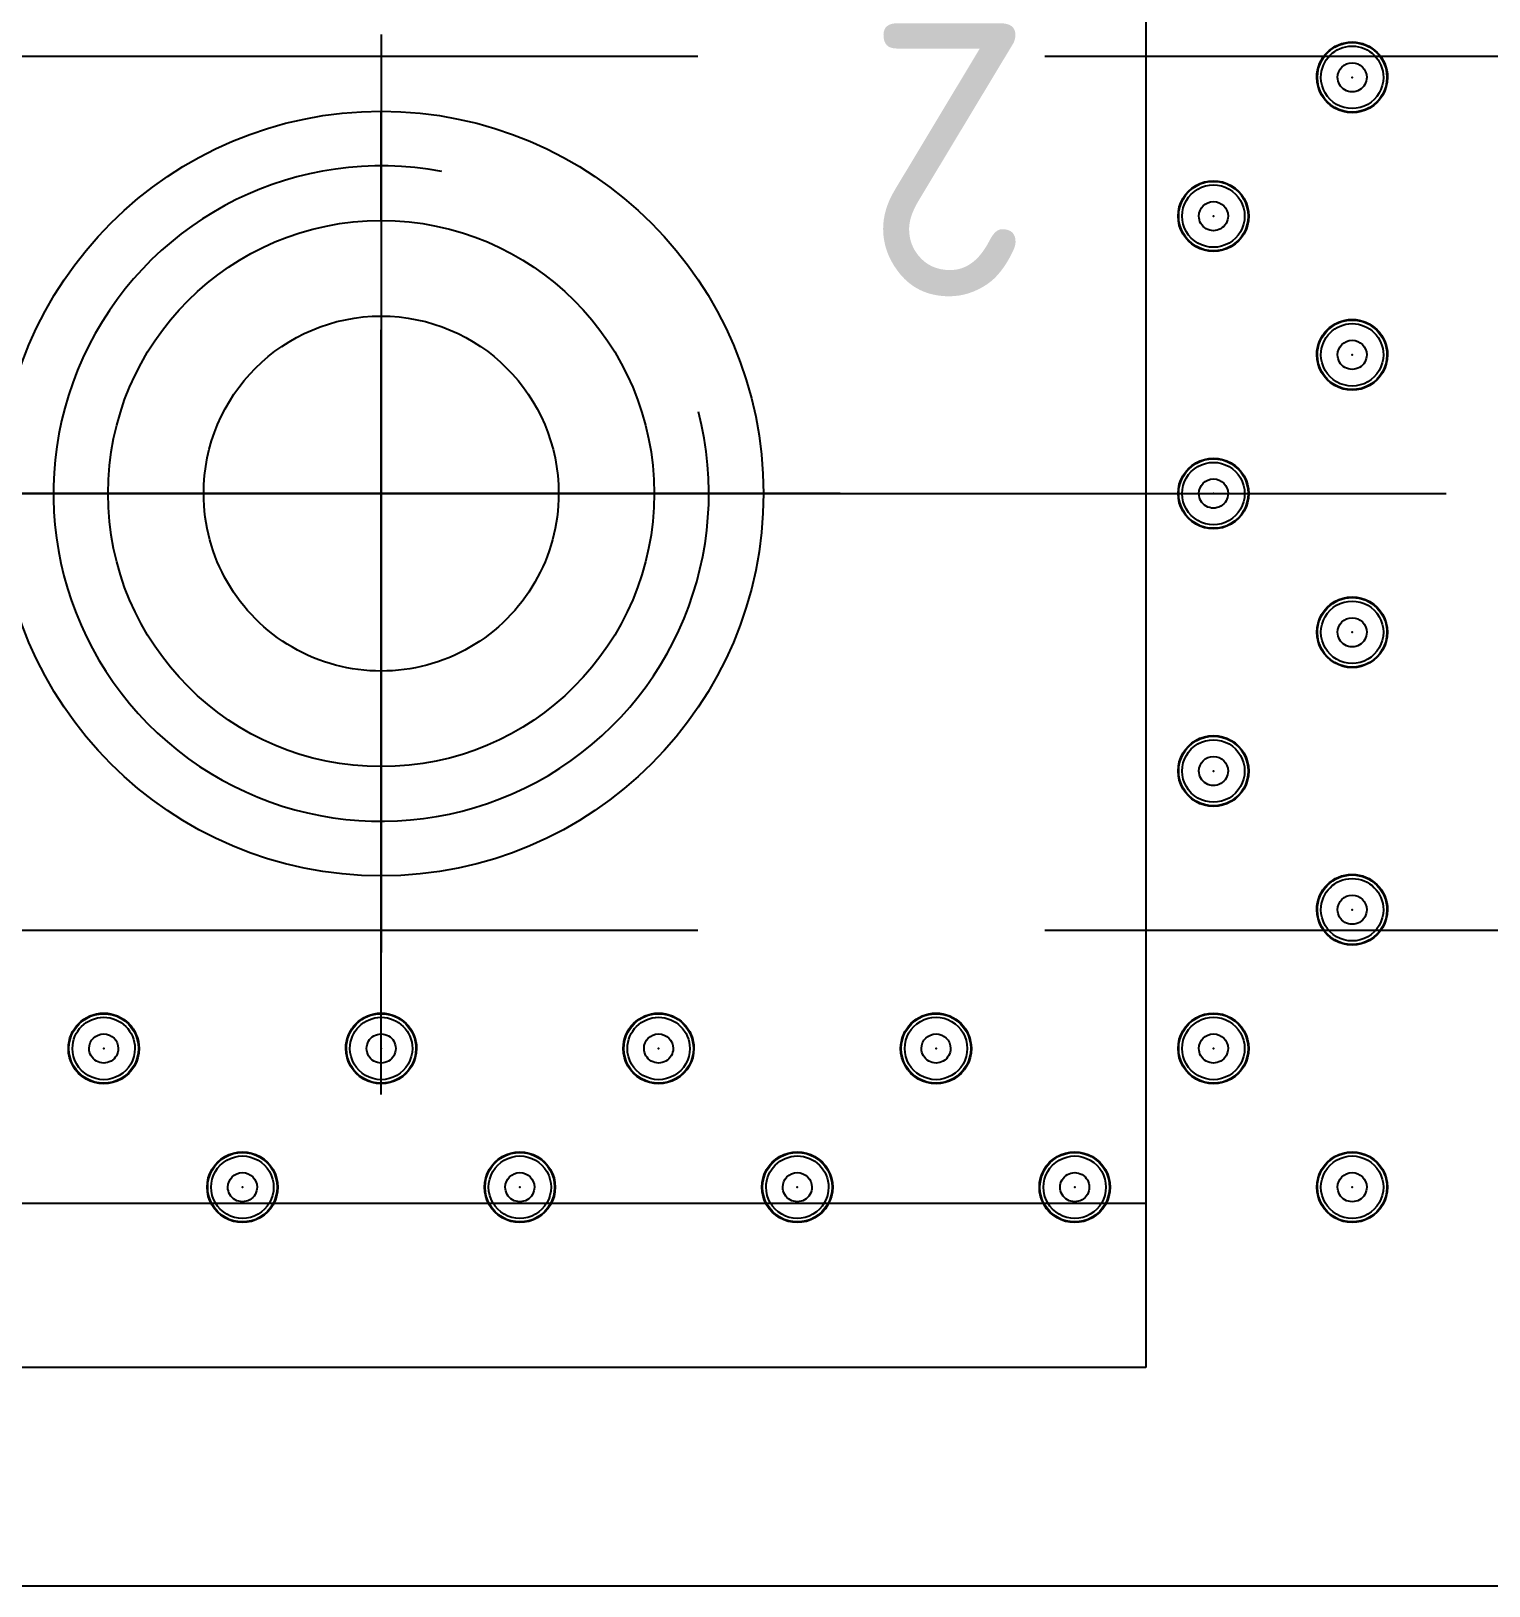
# Model space of a CAD drawing. Header units: millimetres. Extents: x 24815 to 37444, y -10619 to 6020.
# Drawn here: x 34983.71 to 34997.06, y 372.01 to 386.25 of the extents above; entities that cross this region are included whole.
import ezdxf

# ---------------------------------------------------------------- set-up
doc = ezdxf.new("R2010")
doc.units = ezdxf.units.MM
doc.linetypes.add('CENTER1', pattern=[10, 7, -1, 1, -1])
doc.linetypes.add('HIDDENX2', pattern=[19.05, 12.7, -6.35])
doc.styles.get("Standard").update_dxf_attribs({"font": 'ISOCP.SHX', "bigfont": 'WHGTXT.SHX'})

# ---------------------------------------------------------------- blocks, each defined once
blk = doc.blocks.new('A$C1A2F53D2')
at = {"color": 4}
for p, q in [((20, 7), (36, 7)), ((34.5, 7), (34.5, -7)), ((36, 7), (36, -7))]:
    blk.add_line(p, q, dxfattribs=at)
at = {"color": 1}
for p, q in [((28, 4.201), (28, -4.201)), ((23.799, 0), (32.201, 0))]:
    blk.add_line(p, q, dxfattribs=at)
at = {"color": 3}
blk.add_circle((28, 0), 2.5, dxfattribs=at)
blk.add_arc((28, 0), 3, 169.3529, 104.4668)
at = {"color": 3, "insert": (26.194, 5.969), "char_height": 2.5, "width": 1.7923, "attachment_point": 1, "rotation": 270}
blk.add_mtext('2', dxfattribs=at)
blk = doc.blocks.new('A$C3CC6408C')
at = {"color": 2}
blk.add_line((-162.223, -11.4), (-142.724, -11.4), dxfattribs=at)
blk.add_line((-162.223, -11.4), (-142.724, -11.4), dxfattribs=at)
at = {"color": 2, "extrusion": (0, 0, -1)}
for centre, major_axis, start_param, end_param in [((-143.584, -7.59), (-0.225, 0.225), 5.497787, 8.63938), ((-143.584, -7.59), (-0.225, 0.225), 5.497787, 8.63938), ((-143.584, -7.59), (0.229, 0.229), 3.926991, 7.068583), ((-143.584, -7.59), (0.229, 0.229), 3.926991, 7.068583), ((-143.584, -7.59), (0.202, 0.202), 3.926991, 7.068583), ((-143.584, -7.59), (0.202, 0.202), 3.926991, 7.068583), ((-143.584, -7.59), (0.202, 0.202), 3.926991, 7.068583), ((-143.584, -7.59), (0.202, 0.202), 3.926991, 7.068583), ((-143.584, -7.59), (0.202, 0.202), 3.926991, 7.068583), ((-143.584, -7.59), (0.202, 0.202), 3.926991, 7.068583), ((-143.584, -7.59), (0.202, 0.202), 3.926991, 7.068583), ((-143.584, -7.59), (0.202, 0.202), 3.926991, 7.068583), ((-143.584, -7.59), (0.202, 0.202), 3.926991, 7.068583), ((-143.584, -7.59), (0.202, 0.202), 3.926991, 7.068583), ((-143.584, -7.59), (0.202, 0.202), 3.926991, 7.068583), ((-143.584, -7.59), (0.0943, 0.0943), 3.926991, 7.068583), ((-143.584, -7.59), (0.0943, 0.0943), 3.926991, 7.068583), ((-143.584, -7.59), (0.229, 0.229), 0.785398, 3.926991), ((-143.584, -7.59), (0.229, 0.229), 0.785398, 3.926991), ((-143.584, -7.59), (-0.225, 0.225), 2.356194, 5.497787), ((-143.584, -7.59), (-0.225, 0.225), 2.356194, 5.497787), ((-143.584, -7.59), (-0.202, 0.202), 2.356194, 5.497787), ((-143.584, -7.59), (-0.202, 0.202), 2.356194, 5.497787), ((-143.584, -7.59), (-0.202, 0.202), 2.356194, 5.497787), ((-143.584, -7.59), (-0.202, 0.202), 2.356194, 5.497787), ((-143.584, -7.59), (-0.202, 0.202), 2.356194, 5.497787), ((-143.584, -7.59), (-0.202, 0.202), 2.356194, 5.497787), ((-143.584, -7.59), (-0.202, 0.202), 2.356194, 5.497787), ((-143.584, -7.59), (-0.202, 0.202), 2.356194, 5.497787), ((-143.584, -7.59), (-0.202, 0.202), 2.356194, 5.497787), ((-143.584, -7.59), (-0.202, 0.202), 2.356194, 5.497787), ((-143.584, -7.59), (-0.202, 0.202), 2.356194, 5.497787), ((-143.584, -7.59), (0.0943, 0.0943), 0.785398, 3.926991), ((-143.584, -7.59), (0.0943, 0.0943), 0.785398, 3.926991), ((-144.854, -8.86), (-0.229, 0.229), 5.497787, 8.63938), ((-144.854, -8.86), (-0.229, 0.229), 5.497787, 8.63938), ((-144.854, -8.86), (-0.225, 0.225), 5.497787, 8.63938), ((-144.854, -8.86), (-0.225, 0.225), 5.497787, 8.63938), ((-144.854, -8.86), (-0.202, 0.202), 5.497787, 8.63938), ((-144.854, -8.86), (-0.202, 0.202), 5.497787, 8.63938), ((-144.854, -8.86), (-0.202, 0.202), 5.497787, 8.63938), ((-144.854, -8.86), (-0.202, 0.202), 5.497787, 8.63938), ((-144.854, -8.86), (-0.202, 0.202), 5.497787, 8.63938), ((-144.854, -8.86), (-0.202, 0.202), 5.497787, 8.63938), ((-144.854, -8.86), (-0.202, 0.202), 5.497787, 8.63938), ((-144.854, -8.86), (-0.202, 0.202), 5.497787, 8.63938), ((-144.854, -8.86), (-0.202, 0.202), 5.497787, 8.63938), ((-144.854, -8.86), (-0.202, 0.202), 5.497787, 8.63938), ((-144.854, -8.86), (-0.202, 0.202), 5.497787, 8.63938), ((-144.854, -8.86), (0.0943, 0.0943), 3.926991, 7.068583), ((-144.854, -8.86), (0.0943, 0.0943), 3.926991, 7.068583), ((-144.854, -8.86), (-0.229, 0.229), 2.356194, 5.497787), ((-144.854, -8.86), (-0.229, 0.229), 2.356194, 5.497787), ((-144.854, -8.86), (0.225, 0.225), 0.785398, 3.926991), ((-144.854, -8.86), (0.225, 0.225), 0.785398, 3.926991), ((-144.854, -8.86), (-0.202, 0.202), 2.356194, 5.497787), ((-144.854, -8.86), (-0.202, 0.202), 2.356194, 5.497787), ((-144.854, -8.86), (-0.202, 0.202), 2.356194, 5.497787), ((-144.854, -8.86), (-0.202, 0.202), 2.356194, 5.497787), ((-144.854, -8.86), (-0.202, 0.202), 2.356194, 5.497787), ((-144.854, -8.86), (-0.202, 0.202), 2.356194, 5.497787), ((-144.854, -8.86), (-0.202, 0.202), 2.356194, 5.497787), ((-144.854, -8.86), (-0.202, 0.202), 2.356194, 5.497787), ((-144.854, -8.86), (-0.202, 0.202), 2.356194, 5.497787), ((-144.854, -8.86), (-0.202, 0.202), 2.356194, 5.497787), ((-144.854, -8.86), (-0.202, 0.202), 2.356194, 5.497787), ((-144.854, -8.86), (0.0943, 0.0943), 0.785398, 3.926991), ((-144.854, -8.86), (0.0943, 0.0943), 0.785398, 3.926991), ((-152.474, -11.4), (1.149, 1.149), 3.926991, 7.068583), ((-152.474, -11.4), (1.149, 1.149), 3.926991, 7.068583), ((-143.584, -10.13), (0.229, 0.229), 3.926991, 7.068583), ((-143.584, -10.13), (0.229, 0.229), 3.926991, 7.068583), ((-143.584, -10.13), (0.225, 0.225), 3.926991, 7.068583), ((-143.584, -10.13), (0.225, 0.225), 3.926991, 7.068583), ((-143.584, -10.13), (0.202, 0.202), 3.926991, 7.068583), ((-143.584, -10.13), (0.202, 0.202), 3.926991, 7.068583), ((-143.584, -10.13), (0.202, 0.202), 3.926991, 7.068583), ((-143.584, -10.13), (0.202, 0.202), 3.926991, 7.068583), ((-143.584, -10.13), (0.202, 0.202), 3.926991, 7.068583), ((-143.584, -10.13), (0.202, 0.202), 3.926991, 7.068583), ((-143.584, -10.13), (0.202, 0.202), 3.926991, 7.068583), ((-143.584, -10.13), (0.202, 0.202), 3.926991, 7.068583), ((-143.584, -10.13), (0.202, 0.202), 3.926991, 7.068583), ((-143.584, -10.13), (0.202, 0.202), 3.926991, 7.068583), ((-143.584, -10.13), (0.202, 0.202), 3.926991, 7.068583), ((-143.584, -10.13), (0.0943, 0.0943), 3.926991, 7.068583), ((-143.584, -10.13), (0.0943, 0.0943), 3.926991, 7.068583), ((-143.584, -10.13), (-0.229, 0.229), 2.356194, 5.497787), ((-143.584, -10.13), (-0.229, 0.229), 2.356194, 5.497787), ((-143.584, -10.13), (-0.225, 0.225), 2.356194, 5.497787), ((-143.584, -10.13), (-0.225, 0.225), 2.356194, 5.497787), ((-143.584, -10.13), (-0.202, 0.202), 2.356194, 5.497787), ((-143.584, -10.13), (-0.202, 0.202), 2.356194, 5.497787), ((-143.584, -10.13), (-0.202, 0.202), 2.356194, 5.497787), ((-143.584, -10.13), (-0.202, 0.202), 2.356194, 5.497787), ((-143.584, -10.13), (-0.202, 0.202), 2.356194, 5.497787), ((-143.584, -10.13), (-0.202, 0.202), 2.356194, 5.497787), ((-143.584, -10.13), (-0.202, 0.202), 2.356194, 5.497787), ((-143.584, -10.13), (-0.202, 0.202), 2.356194, 5.497787), ((-143.584, -10.13), (-0.202, 0.202), 2.356194, 5.497787), ((-143.584, -10.13), (-0.202, 0.202), 2.356194, 5.497787), ((-143.584, -10.13), (-0.202, 0.202), 2.356194, 5.497787), ((-143.584, -10.13), (0.0943, 0.0943), 0.785398, 3.926991), ((-143.584, -10.13), (0.0943, 0.0943), 0.785398, 3.926991), ((-144.854, -11.4), (-0.229, 0.229), 5.497787, 8.63938), ((-144.854, -11.4), (-0.229, 0.229), 5.497787, 8.63938), ((-144.854, -11.4), (-0.225, 0.225), 5.497787, 8.63938), ((-144.854, -11.4), (-0.225, 0.225), 5.497787, 8.63938), ((-144.854, -11.4), (-0.202, 0.202), 5.497787, 8.63938), ((-144.854, -11.4), (-0.202, 0.202), 5.497787, 8.63938), ((-144.854, -11.4), (-0.202, 0.202), 5.497787, 8.63938), ((-144.854, -11.4), (-0.202, 0.202), 5.497787, 8.63938), ((-144.854, -11.4), (-0.202, 0.202), 5.497787, 8.63938), ((-144.854, -11.4), (-0.202, 0.202), 5.497787, 8.63938), ((-144.854, -11.4), (-0.202, 0.202), 5.497787, 8.63938), ((-144.854, -11.4), (-0.202, 0.202), 5.497787, 8.63938), ((-144.854, -11.4), (-0.202, 0.202), 5.497787, 8.63938), ((-144.854, -11.4), (-0.202, 0.202), 5.497787, 8.63938), ((-144.854, -11.4), (-0.202, 0.202), 5.497787, 8.63938), ((-144.854, -11.4), (0.0943, 0.0943), 3.926991, 7.068583), ((-144.854, -11.4), (0.0943, 0.0943), 3.926991, 7.068583), ((-152.474, -11.4), (1.149, 1.149), 0.785398, 3.926991), ((-152.474, -11.4), (1.149, 1.149), 0.785398, 3.926991), ((-144.854, -11.4), (0.229, 0.229), 0.785398, 3.926991), ((-144.854, -11.4), (0.229, 0.229), 0.785398, 3.926991), ((-144.854, -11.4), (0.225, 0.225), 0.785398, 3.926991), ((-144.854, -11.4), (0.225, 0.225), 0.785398, 3.926991), ((-144.854, -11.4), (0.202, 0.202), 0.785398, 3.926991), ((-144.854, -11.4), (0.202, 0.202), 0.785398, 3.926991), ((-144.854, -11.4), (0.202, 0.202), 0.785398, 3.926991), ((-144.854, -11.4), (0.202, 0.202), 0.785398, 3.926991), ((-144.854, -11.4), (0.202, 0.202), 0.785398, 3.926991), ((-144.854, -11.4), (0.202, 0.202), 0.785398, 3.926991), ((-144.854, -11.4), (0.202, 0.202), 0.785398, 3.926991), ((-144.854, -11.4), (0.202, 0.202), 0.785398, 3.926991), ((-144.854, -11.4), (0.202, 0.202), 0.785398, 3.926991), ((-144.854, -11.4), (0.202, 0.202), 0.785398, 3.926991), ((-144.854, -11.4), (0.202, 0.202), 0.785398, 3.926991), ((-144.854, -11.4), (0.0943, 0.0943), 0.785398, 3.926991), ((-144.854, -11.4), (0.0943, 0.0943), 0.785398, 3.926991), ((-143.584, -12.67), (-0.229, 0.229), 5.497787, 8.63938), ((-143.584, -12.67), (-0.229, 0.229), 5.497787, 8.63938), ((-143.584, -12.67), (0.225, 0.225), 3.926991, 7.068583), ((-143.584, -12.67), (0.225, 0.225), 3.926991, 7.068583), ((-143.584, -12.67), (-0.202, 0.202), 5.497787, 8.63938), ((-143.584, -12.67), (-0.202, 0.202), 5.497787, 8.63938), ((-143.584, -12.67), (-0.202, 0.202), 5.497787, 8.63938), ((-143.584, -12.67), (-0.202, 0.202), 5.497787, 8.63938), ((-143.584, -12.67), (-0.202, 0.202), 5.497787, 8.63938), ((-143.584, -12.67), (-0.202, 0.202), 5.497787, 8.63938), ((-143.584, -12.67), (-0.202, 0.202), 5.497787, 8.63938), ((-143.584, -12.67), (-0.202, 0.202), 5.497787, 8.63938), ((-143.584, -12.67), (-0.202, 0.202), 5.497787, 8.63938), ((-143.584, -12.67), (-0.202, 0.202), 5.497787, 8.63938), ((-143.584, -12.67), (-0.202, 0.202), 5.497787, 8.63938), ((-143.584, -12.67), (0.0943, 0.0943), 3.926991, 7.068583), ((-143.584, -12.67), (0.0943, 0.0943), 3.926991, 7.068583), ((-143.584, -12.67), (0.229, 0.229), 0.785398, 3.926991), ((-143.584, -12.67), (0.229, 0.229), 0.785398, 3.926991), ((-143.584, -12.67), (-0.225, 0.225), 2.356194, 5.497787), ((-143.584, -12.67), (-0.225, 0.225), 2.356194, 5.497787), ((-143.584, -12.67), (-0.202, 0.202), 2.356194, 5.497787), ((-143.584, -12.67), (-0.202, 0.202), 2.356194, 5.497787), ((-143.584, -12.67), (-0.202, 0.202), 2.356194, 5.497787), ((-143.584, -12.67), (-0.202, 0.202), 2.356194, 5.497787), ((-143.584, -12.67), (-0.202, 0.202), 2.356194, 5.497787), ((-143.584, -12.67), (-0.202, 0.202), 2.356194, 5.497787), ((-143.584, -12.67), (-0.202, 0.202), 2.356194, 5.497787), ((-143.584, -12.67), (-0.202, 0.202), 2.356194, 5.497787), ((-143.584, -12.67), (-0.202, 0.202), 2.356194, 5.497787), ((-143.584, -12.67), (-0.202, 0.202), 2.356194, 5.497787), ((-143.584, -12.67), (-0.202, 0.202), 2.356194, 5.497787), ((-143.584, -12.67), (0.0943, 0.0943), 0.785398, 3.926991), ((-143.584, -12.67), (0.0943, 0.0943), 0.785398, 3.926991), ((-144.854, -13.94), (-0.229, 0.229), 5.497787, 8.63938), ((-144.854, -13.94), (-0.229, 0.229), 5.497787, 8.63938), ((-144.854, -13.94), (-0.225, 0.225), 5.497787, 8.63938), ((-144.854, -13.94), (-0.225, 0.225), 5.497787, 8.63938), ((-144.854, -13.94), (-0.202, 0.202), 5.497787, 8.63938), ((-144.854, -13.94), (-0.202, 0.202), 5.497787, 8.63938), ((-144.854, -13.94), (-0.202, 0.202), 5.497787, 8.63938), ((-144.854, -13.94), (-0.202, 0.202), 5.497787, 8.63938), ((-144.854, -13.94), (-0.202, 0.202), 5.497787, 8.63938), ((-144.854, -13.94), (-0.202, 0.202), 5.497787, 8.63938), ((-144.854, -13.94), (-0.202, 0.202), 5.497787, 8.63938), ((-144.854, -13.94), (-0.202, 0.202), 5.497787, 8.63938), ((-144.854, -13.94), (-0.202, 0.202), 5.497787, 8.63938), ((-144.854, -13.94), (-0.202, 0.202), 5.497787, 8.63938), ((-144.854, -13.94), (-0.202, 0.202), 5.497787, 8.63938), ((-144.854, -13.94), (0.0943, 0.0943), 3.926991, 7.068583), ((-144.854, -13.94), (0.0943, 0.0943), 3.926991, 7.068583), ((-144.854, -13.94), (0.229, 0.229), 0.785398, 3.926991), ((-144.854, -13.94), (0.229, 0.229), 0.785398, 3.926991), ((-144.854, -13.94), (-0.225, 0.225), 2.356194, 5.497787), ((-144.854, -13.94), (-0.225, 0.225), 2.356194, 5.497787), ((-144.854, -13.94), (-0.202, 0.202), 2.356194, 5.497787), ((-144.854, -13.94), (-0.202, 0.202), 2.356194, 5.497787), ((-144.854, -13.94), (-0.202, 0.202), 2.356194, 5.497787), ((-144.854, -13.94), (-0.202, 0.202), 2.356194, 5.497787), ((-144.854, -13.94), (-0.202, 0.202), 2.356194, 5.497787), ((-144.854, -13.94), (-0.202, 0.202), 2.356194, 5.497787), ((-144.854, -13.94), (-0.202, 0.202), 2.356194, 5.497787), ((-144.854, -13.94), (-0.202, 0.202), 2.356194, 5.497787), ((-144.854, -13.94), (-0.202, 0.202), 2.356194, 5.497787), ((-144.854, -13.94), (-0.202, 0.202), 2.356194, 5.497787), ((-144.854, -13.94), (-0.202, 0.202), 2.356194, 5.497787), ((-144.854, -13.94), (0.0943, 0.0943), 0.785398, 3.926991), ((-144.854, -13.94), (0.0943, 0.0943), 0.785398, 3.926991), ((-143.584, -15.21), (0.229, 0.229), 3.926991, 7.068583), ((-143.584, -15.21), (0.229, 0.229), 3.926991, 7.068583), ((-143.584, -15.21), (0.225, 0.225), 3.926991, 7.068583), ((-143.584, -15.21), (0.225, 0.225), 3.926991, 7.068583), ((-143.584, -15.21), (0.202, 0.202), 3.926991, 7.068583), ((-143.584, -15.21), (0.202, 0.202), 3.926991, 7.068583), ((-143.584, -15.21), (0.202, 0.202), 3.926991, 7.068583), ((-143.584, -15.21), (0.202, 0.202), 3.926991, 7.068583), ((-143.584, -15.21), (0.202, 0.202), 3.926991, 7.068583), ((-143.584, -15.21), (0.202, 0.202), 3.926991, 7.068583), ((-143.584, -15.21), (0.202, 0.202), 3.926991, 7.068583), ((-143.584, -15.21), (0.202, 0.202), 3.926991, 7.068583), ((-143.584, -15.21), (0.202, 0.202), 3.926991, 7.068583), ((-143.584, -15.21), (0.202, 0.202), 3.926991, 7.068583), ((-143.584, -15.21), (0.202, 0.202), 3.926991, 7.068583), ((-143.584, -15.21), (0.0943, 0.0943), 3.926991, 7.068583), ((-143.584, -15.21), (0.0943, 0.0943), 3.926991, 7.068583), ((-143.584, -15.21), (-0.229, 0.229), 2.356194, 5.497787), ((-143.584, -15.21), (-0.229, 0.229), 2.356194, 5.497787), ((-143.584, -15.21), (-0.225, 0.225), 2.356194, 5.497787), ((-143.584, -15.21), (-0.225, 0.225), 2.356194, 5.497787), ((-143.584, -15.21), (-0.202, 0.202), 2.356194, 5.497787), ((-143.584, -15.21), (-0.202, 0.202), 2.356194, 5.497787), ((-143.584, -15.21), (-0.202, 0.202), 2.356194, 5.497787), ((-143.584, -15.21), (-0.202, 0.202), 2.356194, 5.497787), ((-143.584, -15.21), (-0.202, 0.202), 2.356194, 5.497787), ((-143.584, -15.21), (-0.202, 0.202), 2.356194, 5.497787), ((-143.584, -15.21), (-0.202, 0.202), 2.356194, 5.497787), ((-143.584, -15.21), (-0.202, 0.202), 2.356194, 5.497787), ((-143.584, -15.21), (-0.202, 0.202), 2.356194, 5.497787), ((-143.584, -15.21), (-0.202, 0.202), 2.356194, 5.497787), ((-143.584, -15.21), (-0.202, 0.202), 2.356194, 5.497787), ((-143.584, -15.21), (0.0943, 0.0943), 0.785398, 3.926991), ((-143.584, -15.21), (0.0943, 0.0943), 0.785398, 3.926991), ((-155.014, -16.48), (0.229, 0.229), 3.926991, 7.068583), ((-155.014, -16.48), (0.229, 0.229), 3.926991, 7.068583), ((-155.014, -16.48), (-0.225, 0.225), 5.497787, 8.63938), ((-155.014, -16.48), (-0.225, 0.225), 5.497787, 8.63938), ((-155.014, -16.48), (0.202, 0.202), 3.926991, 7.068583), ((-155.014, -16.48), (0.202, 0.202), 3.926991, 7.068583), ((-155.014, -16.48), (0.202, 0.202), 3.926991, 7.068583), ((-155.014, -16.48), (0.202, 0.202), 3.926991, 7.068583), ((-155.014, -16.48), (0.202, 0.202), 3.926991, 7.068583), ((-155.014, -16.48), (0.202, 0.202), 3.926991, 7.068583), ((-155.014, -16.48), (0.202, 0.202), 3.926991, 7.068583), ((-155.014, -16.48), (0.202, 0.202), 3.926991, 7.068583), ((-155.014, -16.48), (0.202, 0.202), 3.926991, 7.068583), ((-155.014, -16.48), (0.202, 0.202), 3.926991, 7.068583), ((-155.014, -16.48), (0.202, 0.202), 3.926991, 7.068583), ((-152.474, -16.48), (0.229, 0.229), 3.926991, 7.068583), ((-152.474, -16.48), (0.229, 0.229), 3.926991, 7.068583), ((-152.474, -16.48), (0.225, 0.225), 3.926991, 7.068583), ((-152.474, -16.48), (0.225, 0.225), 3.926991, 7.068583), ((-152.474, -16.48), (0.202, 0.202), 3.926991, 7.068583), ((-152.474, -16.48), (0.202, 0.202), 3.926991, 7.068583), ((-152.474, -16.48), (0.202, 0.202), 3.926991, 7.068583), ((-152.474, -16.48), (0.202, 0.202), 3.926991, 7.068583), ((-152.474, -16.48), (0.202, 0.202), 3.926991, 7.068583), ((-152.474, -16.48), (0.202, 0.202), 3.926991, 7.068583), ((-152.474, -16.48), (0.202, 0.202), 3.926991, 7.068583), ((-152.474, -16.48), (0.202, 0.202), 3.926991, 7.068583), ((-152.474, -16.48), (0.202, 0.202), 3.926991, 7.068583), ((-152.474, -16.48), (0.202, 0.202), 3.926991, 7.068583), ((-152.474, -16.48), (0.202, 0.202), 3.926991, 7.068583), ((-149.934, -16.48), (0.229, 0.229), 3.926991, 7.068583), ((-149.934, -16.48), (0.229, 0.229), 3.926991, 7.068583), ((-149.934, -16.48), (0.225, 0.225), 3.926991, 7.068583), ((-149.934, -16.48), (0.225, 0.225), 3.926991, 7.068583), ((-149.934, -16.48), (0.202, 0.202), 3.926991, 7.068583), ((-149.934, -16.48), (0.202, 0.202), 3.926991, 7.068583), ((-149.934, -16.48), (0.202, 0.202), 3.926991, 7.068583), ((-149.934, -16.48), (0.202, 0.202), 3.926991, 7.068583), ((-149.934, -16.48), (0.202, 0.202), 3.926991, 7.068583), ((-149.934, -16.48), (0.202, 0.202), 3.926991, 7.068583), ((-149.934, -16.48), (0.202, 0.202), 3.926991, 7.068583), ((-149.934, -16.48), (0.202, 0.202), 3.926991, 7.068583), ((-149.934, -16.48), (0.202, 0.202), 3.926991, 7.068583), ((-149.934, -16.48), (0.202, 0.202), 3.926991, 7.068583), ((-149.934, -16.48), (0.202, 0.202), 3.926991, 7.068583), ((-147.394, -16.48), (0.229, 0.229), 3.926991, 7.068583), ((-147.394, -16.48), (0.229, 0.229), 3.926991, 7.068583), ((-147.394, -16.48), (-0.225, 0.225), 5.497787, 8.63938), ((-147.394, -16.48), (-0.225, 0.225), 5.497787, 8.63938), ((-147.394, -16.48), (-0.202, 0.202), 5.497787, 8.63938), ((-147.394, -16.48), (-0.202, 0.202), 5.497787, 8.63938), ((-147.394, -16.48), (-0.202, 0.202), 5.497787, 8.63938), ((-147.394, -16.48), (-0.202, 0.202), 5.497787, 8.63938), ((-147.394, -16.48), (-0.202, 0.202), 5.497787, 8.63938), ((-147.394, -16.48), (-0.202, 0.202), 5.497787, 8.63938), ((-147.394, -16.48), (-0.202, 0.202), 5.497787, 8.63938), ((-147.394, -16.48), (-0.202, 0.202), 5.497787, 8.63938), ((-147.394, -16.48), (-0.202, 0.202), 5.497787, 8.63938), ((-147.394, -16.48), (-0.202, 0.202), 5.497787, 8.63938), ((-147.394, -16.48), (-0.202, 0.202), 5.497787, 8.63938), ((-144.854, -16.48), (-0.229, 0.229), 5.497787, 8.63938), ((-144.854, -16.48), (-0.229, 0.229), 5.497787, 8.63938), ((-144.854, -16.48), (-0.225, 0.225), 5.497787, 8.63938), ((-144.854, -16.48), (-0.225, 0.225), 5.497787, 8.63938), ((-144.854, -16.48), (-0.202, 0.202), 5.497787, 8.63938), ((-144.854, -16.48), (-0.202, 0.202), 5.497787, 8.63938), ((-144.854, -16.48), (-0.202, 0.202), 5.497787, 8.63938), ((-144.854, -16.48), (-0.202, 0.202), 5.497787, 8.63938), ((-144.854, -16.48), (-0.202, 0.202), 5.497787, 8.63938), ((-144.854, -16.48), (-0.202, 0.202), 5.497787, 8.63938), ((-144.854, -16.48), (-0.202, 0.202), 5.497787, 8.63938), ((-144.854, -16.48), (-0.202, 0.202), 5.497787, 8.63938), ((-144.854, -16.48), (-0.202, 0.202), 5.497787, 8.63938), ((-144.854, -16.48), (-0.202, 0.202), 5.497787, 8.63938), ((-144.854, -16.48), (-0.202, 0.202), 5.497787, 8.63938), ((-155.014, -16.48), (0.0943, 0.0943), 3.926991, 7.068583), ((-155.014, -16.48), (0.0943, 0.0943), 3.926991, 7.068583), ((-152.474, -16.48), (-0.0943, 0.0943), 5.497787, 8.63938), ((-152.474, -16.48), (-0.0943, 0.0943), 5.497787, 8.63938), ((-149.934, -16.48), (0.0943, 0.0943), 3.926991, 7.068583), ((-149.934, -16.48), (0.0943, 0.0943), 3.926991, 7.068583), ((-147.394, -16.48), (0.0943, 0.0943), 3.926991, 7.068583), ((-147.394, -16.48), (0.0943, 0.0943), 3.926991, 7.068583), ((-144.854, -16.48), (0.0943, 0.0943), 3.926991, 7.068583), ((-144.854, -16.48), (0.0943, 0.0943), 3.926991, 7.068583), ((-155.014, -16.48), (-0.229, 0.229), 2.356194, 5.497787), ((-155.014, -16.48), (-0.229, 0.229), 2.356194, 5.497787), ((-155.014, -16.48), (0.225, 0.225), 0.785398, 3.926991), ((-155.014, -16.48), (0.225, 0.225), 0.785398, 3.926991), ((-155.014, -16.48), (-0.202, 0.202), 2.356194, 5.497787), ((-155.014, -16.48), (-0.202, 0.202), 2.356194, 5.497787), ((-155.014, -16.48), (-0.202, 0.202), 2.356194, 5.497787), ((-155.014, -16.48), (-0.202, 0.202), 2.356194, 5.497787), ((-155.014, -16.48), (-0.202, 0.202), 2.356194, 5.497787), ((-155.014, -16.48), (-0.202, 0.202), 2.356194, 5.497787), ((-155.014, -16.48), (-0.202, 0.202), 2.356194, 5.497787), ((-155.014, -16.48), (-0.202, 0.202), 2.356194, 5.497787), ((-155.014, -16.48), (-0.202, 0.202), 2.356194, 5.497787), ((-155.014, -16.48), (-0.202, 0.202), 2.356194, 5.497787), ((-155.014, -16.48), (-0.202, 0.202), 2.356194, 5.497787), ((-155.014, -16.48), (-0.0943, 0.0943), 2.356194, 5.497787), ((-155.014, -16.48), (-0.0943, 0.0943), 2.356194, 5.497787), ((-152.474, -16.48), (-0.229, 0.229), 2.356194, 5.497787), ((-152.474, -16.48), (-0.229, 0.229), 2.356194, 5.497787), ((-152.474, -16.48), (0.225, 0.225), 0.785398, 3.926991), ((-152.474, -16.48), (0.225, 0.225), 0.785398, 3.926991), ((-152.474, -16.48), (0.202, 0.202), 0.785398, 3.926991), ((-152.474, -16.48), (0.202, 0.202), 0.785398, 3.926991), ((-152.474, -16.48), (0.202, 0.202), 0.785398, 3.926991), ((-152.474, -16.48), (0.202, 0.202), 0.785398, 3.926991), ((-152.474, -16.48), (0.202, 0.202), 0.785398, 3.926991), ((-152.474, -16.48), (0.202, 0.202), 0.785398, 3.926991), ((-152.474, -16.48), (0.202, 0.202), 0.785398, 3.926991), ((-152.474, -16.48), (0.202, 0.202), 0.785398, 3.926991), ((-152.474, -16.48), (0.202, 0.202), 0.785398, 3.926991), ((-152.474, -16.48), (0.202, 0.202), 0.785398, 3.926991), ((-152.474, -16.48), (0.202, 0.202), 0.785398, 3.926991), ((-152.474, -16.48), (0.0943, 0.0943), 0.785398, 3.926991), ((-152.474, -16.48), (0.0943, 0.0943), 0.785398, 3.926991), ((-149.934, -16.48), (-0.229, 0.229), 2.356194, 5.497787), ((-149.934, -16.48), (-0.229, 0.229), 2.356194, 5.497787), ((-149.934, -16.48), (-0.225, 0.225), 2.356194, 5.497787), ((-149.934, -16.48), (-0.225, 0.225), 2.356194, 5.497787), ((-149.934, -16.48), (-0.202, 0.202), 2.356194, 5.497787), ((-149.934, -16.48), (-0.202, 0.202), 2.356194, 5.497787), ((-149.934, -16.48), (-0.202, 0.202), 2.356194, 5.497787), ((-149.934, -16.48), (-0.202, 0.202), 2.356194, 5.497787), ((-149.934, -16.48), (-0.202, 0.202), 2.356194, 5.497787), ((-149.934, -16.48), (-0.202, 0.202), 2.356194, 5.497787), ((-149.934, -16.48), (-0.202, 0.202), 2.356194, 5.497787), ((-149.934, -16.48), (-0.202, 0.202), 2.356194, 5.497787), ((-149.934, -16.48), (-0.202, 0.202), 2.356194, 5.497787), ((-149.934, -16.48), (-0.202, 0.202), 2.356194, 5.497787), ((-149.934, -16.48), (-0.202, 0.202), 2.356194, 5.497787), ((-149.934, -16.48), (0.0943, 0.0943), 0.785398, 3.926991), ((-149.934, -16.48), (0.0943, 0.0943), 0.785398, 3.926991), ((-147.394, -16.48), (-0.229, 0.229), 2.356194, 5.497787), ((-147.394, -16.48), (-0.229, 0.229), 2.356194, 5.497787), ((-147.394, -16.48), (-0.225, 0.225), 2.356194, 5.497787), ((-147.394, -16.48), (-0.225, 0.225), 2.356194, 5.497787), ((-147.394, -16.48), (-0.202, 0.202), 2.356194, 5.497787), ((-147.394, -16.48), (-0.202, 0.202), 2.356194, 5.497787), ((-147.394, -16.48), (-0.202, 0.202), 2.356194, 5.497787), ((-147.394, -16.48), (-0.202, 0.202), 2.356194, 5.497787), ((-147.394, -16.48), (-0.202, 0.202), 2.356194, 5.497787), ((-147.394, -16.48), (-0.202, 0.202), 2.356194, 5.497787), ((-147.394, -16.48), (-0.202, 0.202), 2.356194, 5.497787), ((-147.394, -16.48), (-0.202, 0.202), 2.356194, 5.497787), ((-147.394, -16.48), (-0.202, 0.202), 2.356194, 5.497787), ((-147.394, -16.48), (-0.202, 0.202), 2.356194, 5.497787), ((-147.394, -16.48), (-0.202, 0.202), 2.356194, 5.497787), ((-147.394, -16.48), (0.0943, 0.0943), 0.785398, 3.926991), ((-147.394, -16.48), (0.0943, 0.0943), 0.785398, 3.926991), ((-144.854, -16.48), (-0.229, 0.229), 2.356194, 5.497787), ((-144.854, -16.48), (-0.229, 0.229), 2.356194, 5.497787), ((-144.854, -16.48), (0.225, 0.225), 0.785398, 3.926991), ((-144.854, -16.48), (0.225, 0.225), 0.785398, 3.926991), ((-144.854, -16.48), (-0.202, 0.202), 2.356194, 5.497787), ((-144.854, -16.48), (-0.202, 0.202), 2.356194, 5.497787), ((-144.854, -16.48), (-0.202, 0.202), 2.356194, 5.497787), ((-144.854, -16.48), (-0.202, 0.202), 2.356194, 5.497787), ((-144.854, -16.48), (-0.202, 0.202), 2.356194, 5.497787), ((-144.854, -16.48), (-0.202, 0.202), 2.356194, 5.497787), ((-144.854, -16.48), (-0.202, 0.202), 2.356194, 5.497787), ((-144.854, -16.48), (-0.202, 0.202), 2.356194, 5.497787), ((-144.854, -16.48), (-0.202, 0.202), 2.356194, 5.497787), ((-144.854, -16.48), (-0.202, 0.202), 2.356194, 5.497787), ((-144.854, -16.48), (-0.202, 0.202), 2.356194, 5.497787), ((-144.854, -16.48), (0.0943, 0.0943), 0.785398, 3.926991), ((-144.854, -16.48), (0.0943, 0.0943), 0.785398, 3.926991), ((-153.744, -17.75), (-0.229, 0.229), 5.497787, 8.63938), ((-153.744, -17.75), (-0.229, 0.229), 5.497787, 8.63938), ((-153.744, -17.75), (-0.225, 0.225), 5.497787, 8.63938), ((-153.744, -17.75), (-0.225, 0.225), 5.497787, 8.63938), ((-153.744, -17.75), (-0.202, 0.202), 5.497787, 8.63938), ((-153.744, -17.75), (-0.202, 0.202), 5.497787, 8.63938), ((-153.744, -17.75), (-0.202, 0.202), 5.497787, 8.63938), ((-153.744, -17.75), (-0.202, 0.202), 5.497787, 8.63938), ((-153.744, -17.75), (-0.202, 0.202), 5.497787, 8.63938), ((-153.744, -17.75), (-0.202, 0.202), 5.497787, 8.63938), ((-153.744, -17.75), (-0.202, 0.202), 5.497787, 8.63938), ((-153.744, -17.75), (-0.202, 0.202), 5.497787, 8.63938), ((-153.744, -17.75), (-0.202, 0.202), 5.497787, 8.63938), ((-153.744, -17.75), (-0.202, 0.202), 5.497787, 8.63938), ((-153.744, -17.75), (-0.202, 0.202), 5.497787, 8.63938), ((-151.204, -17.75), (-0.229, 0.229), 5.497787, 8.63938), ((-151.204, -17.75), (-0.229, 0.229), 5.497787, 8.63938), ((-151.204, -17.75), (-0.225, 0.225), 5.497787, 8.63938), ((-151.204, -17.75), (-0.225, 0.225), 5.497787, 8.63938), ((-151.204, -17.75), (-0.202, 0.202), 5.497787, 8.63938), ((-151.204, -17.75), (-0.202, 0.202), 5.497787, 8.63938), ((-151.204, -17.75), (-0.202, 0.202), 5.497787, 8.63938), ((-151.204, -17.75), (-0.202, 0.202), 5.497787, 8.63938), ((-151.204, -17.75), (-0.202, 0.202), 5.497787, 8.63938), ((-151.204, -17.75), (-0.202, 0.202), 5.497787, 8.63938), ((-151.204, -17.75), (-0.202, 0.202), 5.497787, 8.63938), ((-151.204, -17.75), (-0.202, 0.202), 5.497787, 8.63938), ((-151.204, -17.75), (-0.202, 0.202), 5.497787, 8.63938), ((-151.204, -17.75), (-0.202, 0.202), 5.497787, 8.63938), ((-151.204, -17.75), (-0.202, 0.202), 5.497787, 8.63938), ((-148.664, -17.75), (-0.229, 0.229), 5.497787, 8.63938), ((-148.664, -17.75), (-0.229, 0.229), 5.497787, 8.63938), ((-148.664, -17.75), (-0.225, 0.225), 5.497787, 8.63938), ((-148.664, -17.75), (-0.225, 0.225), 5.497787, 8.63938), ((-148.664, -17.75), (0.202, 0.202), 3.926991, 7.068583), ((-148.664, -17.75), (0.202, 0.202), 3.926991, 7.068583), ((-148.664, -17.75), (0.202, 0.202), 3.926991, 7.068583), ((-148.664, -17.75), (0.202, 0.202), 3.926991, 7.068583), ((-148.664, -17.75), (0.202, 0.202), 3.926991, 7.068583), ((-148.664, -17.75), (0.202, 0.202), 3.926991, 7.068583), ((-148.664, -17.75), (0.202, 0.202), 3.926991, 7.068583), ((-148.664, -17.75), (0.202, 0.202), 3.926991, 7.068583), ((-148.664, -17.75), (0.202, 0.202), 3.926991, 7.068583), ((-148.664, -17.75), (0.202, 0.202), 3.926991, 7.068583), ((-148.664, -17.75), (0.202, 0.202), 3.926991, 7.068583), ((-146.124, -17.75), (-0.229, 0.229), 5.497787, 8.63938), ((-146.124, -17.75), (-0.229, 0.229), 5.497787, 8.63938), ((-146.124, -17.75), (0.225, 0.225), 3.926991, 7.068583), ((-146.124, -17.75), (0.225, 0.225), 3.926991, 7.068583), ((-146.124, -17.75), (-0.202, 0.202), 5.497787, 8.63938), ((-146.124, -17.75), (-0.202, 0.202), 5.497787, 8.63938), ((-146.124, -17.75), (-0.202, 0.202), 5.497787, 8.63938), ((-146.124, -17.75), (-0.202, 0.202), 5.497787, 8.63938), ((-146.124, -17.75), (-0.202, 0.202), 5.497787, 8.63938), ((-146.124, -17.75), (-0.202, 0.202), 5.497787, 8.63938), ((-146.124, -17.75), (-0.202, 0.202), 5.497787, 8.63938), ((-146.124, -17.75), (-0.202, 0.202), 5.497787, 8.63938), ((-146.124, -17.75), (-0.202, 0.202), 5.497787, 8.63938), ((-146.124, -17.75), (-0.202, 0.202), 5.497787, 8.63938), ((-146.124, -17.75), (-0.202, 0.202), 5.497787, 8.63938), ((-143.584, -17.75), (-0.229, 0.229), 5.497787, 8.63938), ((-143.584, -17.75), (-0.229, 0.229), 5.497787, 8.63938), ((-143.584, -17.75), (0.225, 0.225), 3.926991, 7.068583), ((-143.584, -17.75), (0.225, 0.225), 3.926991, 7.068583), ((-143.584, -17.75), (-0.202, 0.202), 5.497787, 8.63938), ((-143.584, -17.75), (-0.202, 0.202), 5.497787, 8.63938), ((-143.584, -17.75), (-0.202, 0.202), 5.497787, 8.63938), ((-143.584, -17.75), (-0.202, 0.202), 5.497787, 8.63938), ((-143.584, -17.75), (-0.202, 0.202), 5.497787, 8.63938), ((-143.584, -17.75), (-0.202, 0.202), 5.497787, 8.63938), ((-143.584, -17.75), (-0.202, 0.202), 5.497787, 8.63938), ((-143.584, -17.75), (-0.202, 0.202), 5.497787, 8.63938), ((-143.584, -17.75), (-0.202, 0.202), 5.497787, 8.63938), ((-143.584, -17.75), (-0.202, 0.202), 5.497787, 8.63938), ((-143.584, -17.75), (-0.202, 0.202), 5.497787, 8.63938), ((-153.744, -17.75), (0.0943, 0.0943), 3.926991, 7.068583), ((-153.744, -17.75), (0.0943, 0.0943), 3.926991, 7.068583), ((-151.204, -17.75), (0.0943, 0.0943), 3.926991, 7.068583), ((-151.204, -17.75), (0.0943, 0.0943), 3.926991, 7.068583), ((-148.664, -17.75), (0.0943, 0.0943), 3.926991, 7.068583), ((-148.664, -17.75), (0.0943, 0.0943), 3.926991, 7.068583), ((-146.124, -17.75), (-0.0943, 0.0943), 5.497787, 8.63938), ((-146.124, -17.75), (-0.0943, 0.0943), 5.497787, 8.63938), ((-143.584, -17.75), (0.0943, 0.0943), 3.926991, 7.068583), ((-143.584, -17.75), (0.0943, 0.0943), 3.926991, 7.068583), ((-153.744, -17.75), (0.229, 0.229), 0.785398, 3.926991), ((-153.744, -17.75), (0.229, 0.229), 0.785398, 3.926991), ((-153.744, -17.75), (-0.225, 0.225), 2.356194, 5.497787), ((-153.744, -17.75), (-0.225, 0.225), 2.356194, 5.497787), ((-153.744, -17.75), (-0.202, 0.202), 2.356194, 5.497787), ((-153.744, -17.75), (-0.202, 0.202), 2.356194, 5.497787), ((-153.744, -17.75), (-0.202, 0.202), 2.356194, 5.497787), ((-153.744, -17.75), (-0.202, 0.202), 2.356194, 5.497787), ((-153.744, -17.75), (-0.202, 0.202), 2.356194, 5.497787), ((-153.744, -17.75), (-0.202, 0.202), 2.356194, 5.497787), ((-153.744, -17.75), (-0.202, 0.202), 2.356194, 5.497787), ((-153.744, -17.75), (-0.202, 0.202), 2.356194, 5.497787), ((-153.744, -17.75), (-0.202, 0.202), 2.356194, 5.497787), ((-153.744, -17.75), (-0.202, 0.202), 2.356194, 5.497787), ((-153.744, -17.75), (-0.202, 0.202), 2.356194, 5.497787), ((-153.744, -17.75), (0.0943, 0.0943), 0.785398, 3.926991), ((-153.744, -17.75), (0.0943, 0.0943), 0.785398, 3.926991), ((-151.204, -17.75), (0.229, 0.229), 0.785398, 3.926991), ((-151.204, -17.75), (0.229, 0.229), 0.785398, 3.926991), ((-151.204, -17.75), (0.225, 0.225), 0.785398, 3.926991), ((-151.204, -17.75), (0.225, 0.225), 0.785398, 3.926991), ((-151.204, -17.75), (0.202, 0.202), 0.785398, 3.926991), ((-151.204, -17.75), (0.202, 0.202), 0.785398, 3.926991), ((-151.204, -17.75), (0.202, 0.202), 0.785398, 3.926991), ((-151.204, -17.75), (0.202, 0.202), 0.785398, 3.926991), ((-151.204, -17.75), (0.202, 0.202), 0.785398, 3.926991), ((-151.204, -17.75), (0.202, 0.202), 0.785398, 3.926991), ((-151.204, -17.75), (0.202, 0.202), 0.785398, 3.926991), ((-151.204, -17.75), (0.202, 0.202), 0.785398, 3.926991), ((-151.204, -17.75), (0.202, 0.202), 0.785398, 3.926991), ((-151.204, -17.75), (0.202, 0.202), 0.785398, 3.926991), ((-151.204, -17.75), (0.202, 0.202), 0.785398, 3.926991), ((-151.204, -17.75), (0.0943, 0.0943), 0.785398, 3.926991), ((-151.204, -17.75), (0.0943, 0.0943), 0.785398, 3.926991), ((-148.664, -17.75), (0.229, 0.229), 0.785398, 3.926991), ((-148.664, -17.75), (0.229, 0.229), 0.785398, 3.926991), ((-148.664, -17.75), (0.225, 0.225), 0.785398, 3.926991), ((-148.664, -17.75), (0.225, 0.225), 0.785398, 3.926991), ((-148.664, -17.75), (0.202, 0.202), 0.785398, 3.926991), ((-148.664, -17.75), (0.202, 0.202), 0.785398, 3.926991), ((-148.664, -17.75), (0.202, 0.202), 0.785398, 3.926991), ((-148.664, -17.75), (0.202, 0.202), 0.785398, 3.926991), ((-148.664, -17.75), (0.202, 0.202), 0.785398, 3.926991), ((-148.664, -17.75), (0.202, 0.202), 0.785398, 3.926991), ((-148.664, -17.75), (0.202, 0.202), 0.785398, 3.926991), ((-148.664, -17.75), (0.202, 0.202), 0.785398, 3.926991), ((-148.664, -17.75), (0.202, 0.202), 0.785398, 3.926991), ((-148.664, -17.75), (0.202, 0.202), 0.785398, 3.926991), ((-148.664, -17.75), (0.202, 0.202), 0.785398, 3.926991), ((-148.664, -17.75), (-0.0943, 0.0943), 2.356194, 5.497787), ((-148.664, -17.75), (-0.0943, 0.0943), 2.356194, 5.497787), ((-146.124, -17.75), (0.229, 0.229), 0.785398, 3.926991), ((-146.124, -17.75), (0.229, 0.229), 0.785398, 3.926991), ((-146.124, -17.75), (0.225, 0.225), 0.785398, 3.926991), ((-146.124, -17.75), (0.225, 0.225), 0.785398, 3.926991), ((-146.124, -17.75), (0.202, 0.202), 0.785398, 3.926991), ((-146.124, -17.75), (0.202, 0.202), 0.785398, 3.926991), ((-146.124, -17.75), (0.202, 0.202), 0.785398, 3.926991), ((-146.124, -17.75), (0.202, 0.202), 0.785398, 3.926991), ((-146.124, -17.75), (0.202, 0.202), 0.785398, 3.926991), ((-146.124, -17.75), (0.202, 0.202), 0.785398, 3.926991), ((-146.124, -17.75), (0.202, 0.202), 0.785398, 3.926991), ((-146.124, -17.75), (0.202, 0.202), 0.785398, 3.926991), ((-146.124, -17.75), (0.202, 0.202), 0.785398, 3.926991), ((-146.124, -17.75), (0.202, 0.202), 0.785398, 3.926991), ((-146.124, -17.75), (0.202, 0.202), 0.785398, 3.926991), ((-146.124, -17.75), (0.0943, 0.0943), 0.785398, 3.926991), ((-146.124, -17.75), (0.0943, 0.0943), 0.785398, 3.926991), ((-143.584, -17.75), (0.229, 0.229), 0.785398, 3.926991), ((-143.584, -17.75), (0.229, 0.229), 0.785398, 3.926991), ((-143.584, -17.75), (-0.225, 0.225), 2.356194, 5.497787), ((-143.584, -17.75), (-0.225, 0.225), 2.356194, 5.497787), ((-143.584, -17.75), (-0.202, 0.202), 2.356194, 5.497787), ((-143.584, -17.75), (-0.202, 0.202), 2.356194, 5.497787), ((-143.584, -17.75), (-0.202, 0.202), 2.356194, 5.497787), ((-143.584, -17.75), (-0.202, 0.202), 2.356194, 5.497787), ((-143.584, -17.75), (-0.202, 0.202), 2.356194, 5.497787), ((-143.584, -17.75), (-0.202, 0.202), 2.356194, 5.497787), ((-143.584, -17.75), (-0.202, 0.202), 2.356194, 5.497787), ((-143.584, -17.75), (-0.202, 0.202), 2.356194, 5.497787), ((-143.584, -17.75), (-0.202, 0.202), 2.356194, 5.497787), ((-143.584, -17.75), (-0.202, 0.202), 2.356194, 5.497787), ((-143.584, -17.75), (-0.202, 0.202), 2.356194, 5.497787), ((-143.584, -17.75), (0.0943, 0.0943), 0.785398, 3.926991), ((-143.584, -17.75), (0.0943, 0.0943), 0.785398, 3.926991)]:
    blk.add_ellipse(centre, major_axis=major_axis, ratio=1, start_param=start_param, end_param=end_param, dxfattribs=at)
at = {"color": 2}
for p in [(-143.584, -7.59), (-144.854, -8.86), (-143.584, -10.13), (-152.474, -11.4), (-144.854, -11.4), (-143.584, -12.67), (-144.854, -13.94), (-143.584, -15.21), (-155.014, -16.48), (-152.474, -16.48), (-149.934, -16.48), (-147.394, -16.48), (-144.854, -16.48), (-153.744, -17.75), (-151.204, -17.75), (-148.664, -17.75), (-146.124, -17.75), (-143.584, -17.75)]:
    blk.add_point(p, dxfattribs=at)
blk = doc.blocks.new('A$C5A2C6DAD')
at = {"linetype": 'HIDDENX2', "ltscale": 0.5}
for p, q in [((3, -42.5), (-183, -42.5)), ((3, -50.5), (-183, -50.5))]:
    blk.add_line(p, q, dxfattribs=at)
blk = doc.blocks.new('A$C43293707')
at = {"linetype": 'CENTER1'}
for p, q in [((63, -5.5), (63, 5.5)), ((57.5, 0), (68.5, 0))]:
    blk.add_line(p, q, dxfattribs=at)
at = {"color": 1}
blk.add_lwpolyline([(-20.5, -10), (209.5, -10), (209.5, 10), (-20.5, 10)], close=True, dxfattribs=at)
blk.add_circle((63, 0), 3.5, dxfattribs=at)
blk = doc.blocks.new('A$C2A0E6E33')
for name, p in [('A$C5A2C6DAD', (197, 0)), ('A$C3CC6408C', (311.474, -35.1)), ('A$C43293707', (96, -46.5))]:
    blk.add_blockref(name, p)
at = {"rotation": 270}
blk.add_blockref('A$C1A2F53D2', (159, -18.5), dxfattribs=at)
blk = doc.blocks.new('A$C5DC13BC3')
blk.add_blockref('A$C2A0E6E33', (-347, -418.5))

msp = doc.modelspace()

# ---------------------------------------------------------------- block references
msp.add_blockref('A$C5DC13BC3', (35174.91675, 847.01411))

doc.saveas('drawing.dxf')
